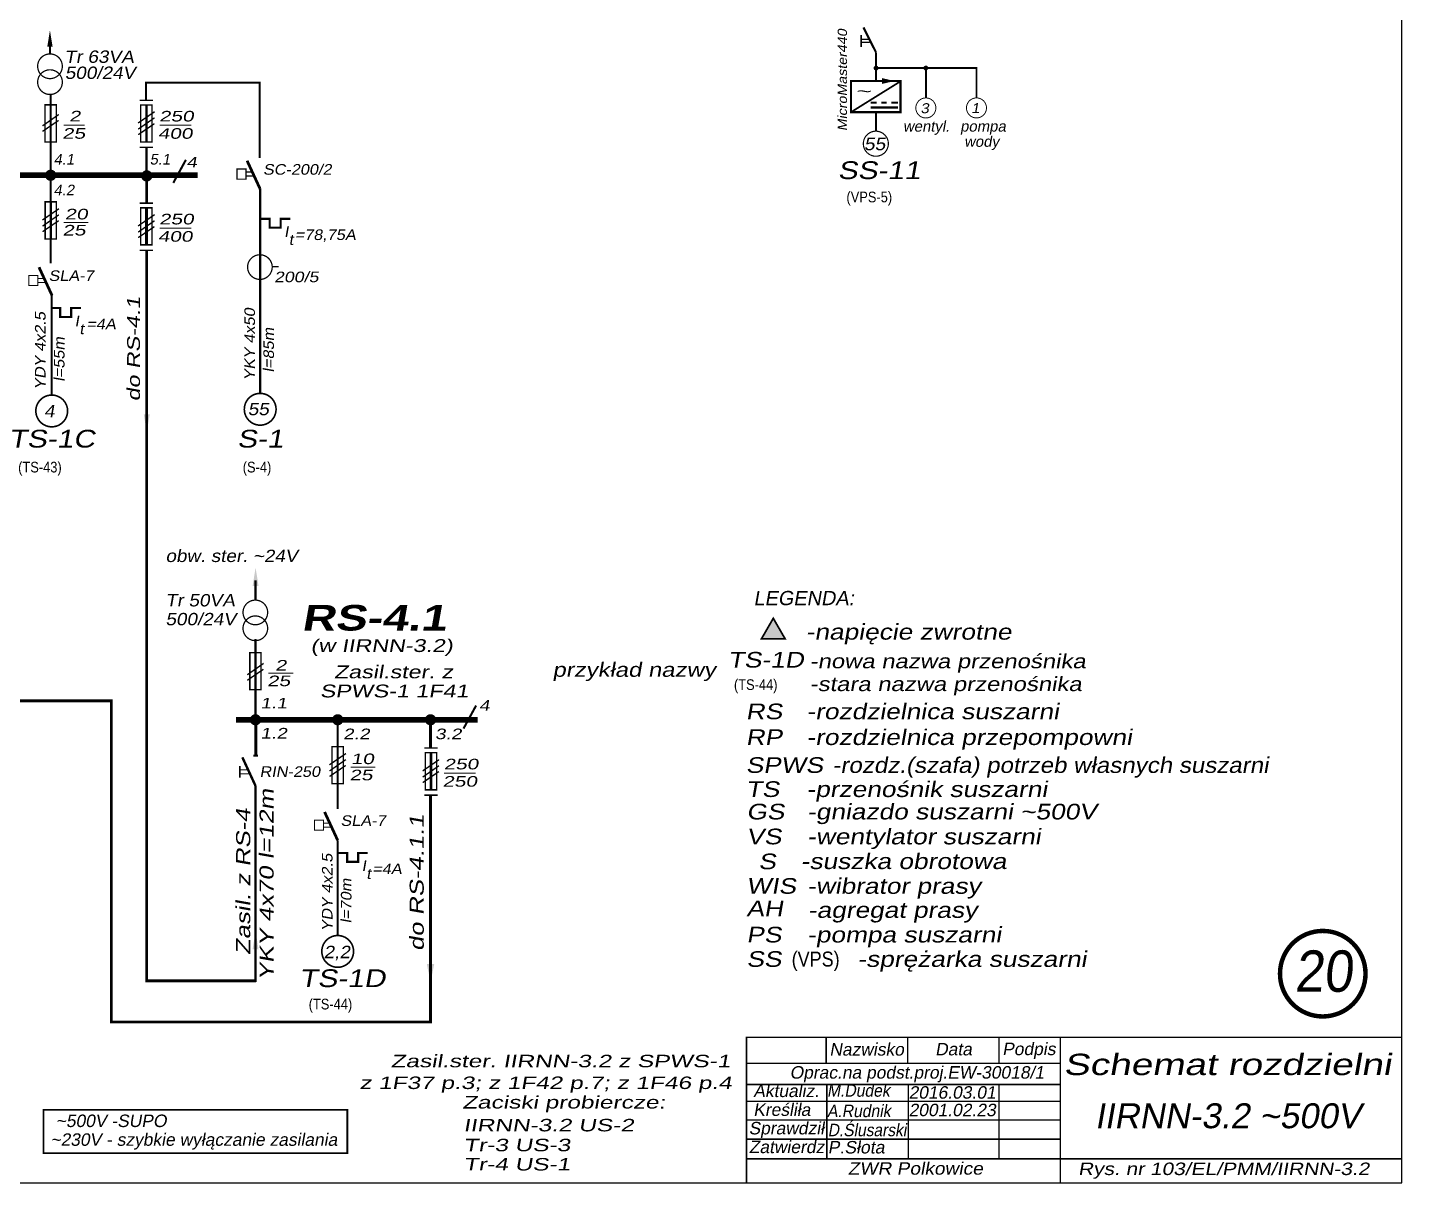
# Model space of a CAD drawing. Header units: millimetres. Extents: x 0 to 840, y -5 to 595.
# Drawn here: x 454 to 840.2, y -0.2 to 324.4 of the extents above; entities that cross this region are included whole.
import ezdxf
from ezdxf.enums import TextEntityAlignment as Align

# ---------------------------------------------------------------- set-up
doc = ezdxf.new("R2010")
doc.units = ezdxf.units.MM
for name, color, linetype in [('LINIA', 1, 'Continuous'), ('LINIE', 4, 'Continuous'), ('napięcie zwrotne', 2, 'Continuous')]:
    doc.layers.add(name, color=color, linetype=linetype)
doc.styles.add('SANSSERIF', font='sas_____.pfb', dxfattribs={"width": 1.1, "oblique": 10, "height": 12})
doc.styles.add('styl1', font='arial.ttf', dxfattribs={"oblique": 10, "height": 3.5})
doc.styles.add('styl2', font='arialbd.ttf', dxfattribs={"width": 0.8, "oblique": 10, "height": 2.8})

msp = doc.modelspace()

# ---------------------------------------------------------------- linework, layer by layer
for p, q in [((840, 0), (840, 590)), ((0, 0), (840, 0))]:
    msp.add_line(p, q)
at = {"color": 7}
for points, const_width in [([(692.27, 317.51), (688.79, 324.46)], 0.6), ([(460.27, 317.01), (460.27, 320.43)], 0.594), ([(690.39, 321.09), (688.08, 321.09)], 0.4), ([(688.15, 322.34), (688.15, 318.96)], 0.5), ([(690.53, 320.31), (688.22, 320.31)], 0.4), ([(692.27, 317.51), (692.27, 309.42)], 0.55), ([(692.27, 313.06), (720.53, 313.06)], 0.55), ([(706.31, 313.06), (706.31, 304.68)], 0.55), ([(720.53, 313.33), (720.53, 304.67)], 0.55), ([(486.96, 308.98), (519.49, 308.98)], 0.594), ([(487.26, 304.02), (487.26, 308.98)], 0.594), ([(519.19, 287.84), (519.19, 309.23)], 0.594), ([(699.14, 309.3), (685.39, 300.74)], 0.495), ([(460.47, 282.95), (460.47, 305.6)], 0.594), ([(489.22, 304.02), (485.51, 304.02)], 0.396), ([(487.38, 292.31), (487.37, 302.71)], 0.594), ([(690.78, 301.98), (698.49, 301.98)], 0.594), ([(690.81, 303.34), (692.52, 303.34)], 0.594), ([(693.8, 303.34), (695.33, 303.34)], 0.594), ([(696.61, 303.34), (698.49, 303.34)], 0.594), ([(458.16, 296.81), (462.74, 300.01)], 0.396), ([(458.16, 295.26), (462.7, 298.36)], 0.396), ([(489.66, 300.8), (485.03, 297.62)], 0.396), ([(485.06, 295.89), (489.64, 299.09)], 0.396), ([(485.06, 294.34), (489.61, 297.44)], 0.396), ([(692.27, 300.67), (692.27, 295.35)], 0.55), ([(464.15, 296.99), (470.01, 296.99)], 0.297), ([(491.05, 296.98), (499.94, 296.98)], 0.297), ([(489.23, 290.8), (485.47, 290.8)], 0.396), ([(487.38, 282.94), (487.38, 290.8)], 0.594), ([(494.91, 280.81), (498.45, 287.28)], 0.594), ([(367.33, 282.95), (501.73, 282.95)], 1.62), ([(460.48, 283.03), (460.48, 258.23)], 0.594), ([(487.45, 275.06), (487.45, 282.95)], 0.792), ([(515.33, 283.87), (517.1, 283.87)], 0.297), ([(517.62, 282.74), (515.33, 282.74)], 0.297), ([(519.31, 279.08), (519.31, 221.67)], 0.594), ([(460.5, 265.08), (460.5, 275.48)], 0.594), ([(489.22, 275.12), (485.51, 275.12)], 0.396), ([(462.79, 273.56), (458.16, 270.38)], 0.396), ([(458.19, 268.66), (462.77, 271.86)], 0.396), ([(458.19, 267.11), (462.74, 270.21)], 0.396), ([(489.66, 271.89), (485.03, 268.71)], 0.396), ([(485.06, 266.98), (489.64, 270.18)], 0.396), ([(487.38, 263.4), (487.37, 273.81)], 0.792), ([(519.31, 270.71), (522.25, 270.71)], 0.594), ([(521.96, 271), (521.96, 267.95)], 0.594), ([(524.76, 270.71), (527.77, 270.71)], 0.594), ([(525.06, 267.95), (525.06, 270.99)], 0.594), ([(464.1, 269.72), (471.09, 269.72)], 0.297), ([(485.06, 265.44), (489.61, 268.53)], 0.396), ([(491.05, 268.07), (499.94, 268.07)], 0.297), ([(521.66, 268.23), (525.35, 268.23)], 0.594), ([(489.23, 261.89), (485.47, 261.89)], 0.396), ([(487.45, 261.89), (487.45, 56.56)], 0.792), ([(522.6, 257.29), (524.53, 257.29)], 0.337), ([(456.88, 253.96), (458.65, 253.96)], 0.297), ([(459.17, 252.82), (456.88, 252.82)], 0.297), ([(460.76, 249.19), (460.76, 221.23)], 0.594), ([(460.48, 245.64), (463.42, 245.64)], 0.594), ([(462.83, 243.15), (466.52, 243.15)], 0.594), ([(463.13, 245.92), (463.13, 242.88)], 0.594), ([(465.93, 245.64), (468.94, 245.64)], 0.594), ([(466.23, 242.88), (466.23, 245.92)], 0.594), ([(518.02, 163.73), (518.02, 169.23)], 0.594), ([(518, 130.03), (518, 152.72)], 0.594), ([(515.69, 142.66), (520.27, 145.86)], 0.396), ([(515.69, 141.11), (520.23, 144.21)], 0.396), ([(521.6, 143.15), (528.59, 143.15)], 0.297), ([(576.43, 127.55), (579.97, 134.02)], 0.594), ([(512.53, 130), (580.37, 130)], 1.62), ([(518.08, 119.65), (518.08, 130.04)], 0.792), ([(541.09, 130.03), (541.09, 104.93)], 0.594), ([(567.18, 122.13), (567.18, 130.03)], 0.792), ([(517.42, 119.94), (518.73, 119.94)], 0.594), ([(543.4, 120.56), (538.77, 117.38)], 0.396), ([(569.15, 122.07), (565.43, 122.07)], 0.396), ([(567.3, 110.36), (567.3, 120.76)], 0.792), ([(513.62, 117.04), (513.62, 113.73)], 0.495), ([(513.58, 115.98), (515.79, 115.98)], 0.297), ([(538.8, 115.66), (543.38, 118.85)], 0.396), ([(538.8, 114.11), (543.35, 117.21)], 0.396), ([(544.71, 116.72), (551.7, 116.72)], 0.297), ([(569.58, 118.84), (564.95, 115.66)], 0.396), ([(564.98, 113.94), (569.56, 117.14)], 0.396), ([(516.31, 114.85), (513.58, 114.85)], 0.297), ([(564.98, 112.39), (569.53, 115.49)], 0.396), ([(570.97, 115.03), (579.86, 115.03)], 0.297), ([(518, 111.49), (518, 56.41)], 0.594), ([(569.15, 108.85), (565.39, 108.85)], 0.396), ([(567.18, 108.98), (567.18, 44.76)], 0.792), ([(537.11, 100.98), (538.88, 100.98)], 0.297), ([(539.4, 99.85), (537.11, 99.85)], 0.297), ([(541.09, 96.19), (541.09, 69.44)], 0.594), ([(541.09, 92.64), (544.03, 92.64)], 0.594), ([(543.74, 92.92), (543.74, 89.88)], 0.594), ([(546.54, 92.64), (549.55, 92.64)], 0.594), ([(546.84, 89.88), (546.84, 92.92)], 0.594), ([(543.44, 90.15), (547.13, 90.15)], 0.594), ([(518.16, 56.73), (487.05, 56.73)], 0.792), ([(678.31, 33.48), (678.31, 40.75)], 0.4), ([(701.19, 33.48), (701.19, 40.75)], 0.4), ([(726.87, 33.48), (726.87, 40.75)], 0.4), ([(655.93, 33.55), (744.06, 33.55)], 0.4), ([(655.93, 27.61), (744.06, 27.61)], 0.4), ([(701.38, 27.61), (701.38, 6.72)], 0.4), ([(726.87, 27.62), (726.87, 6.72)], 0.4), ([(655.93, 22.9), (744.06, 22.9)], 0.4), ([(655.93, 17.64), (744.11, 17.64)], 0.4), ([(655.93, 12.26), (743.99, 12.26)], 0.4)]:
    msp.add_lwpolyline(points, dxfattribs=dict(at, const_width=const_width))
for points, const_width in [([(456.81, 313.56, 1), (463.74, 313.56, 1)], 0.359), ([(456.81, 309.1, 1), (463.74, 309.1, 1)], 0.359), ([(703.49, 301.85, 1), (709.12, 301.85, 1)], 0.264), ([(717.72, 301.86, 1), (723.34, 301.86, 1)], 0.264), ([(688.75, 291.81, 1), (695.78, 291.81, 1)], 0.33), ([(515.78, 257.16, 1), (522.7, 257.16, 1)], 0.358), ([(456.3, 216.76, 1), (465.22, 216.76, 1)], 0.463), ([(514.86, 217.23, 1), (523.78, 217.23, 1)], 0.463), ([(514.5, 160.18, 1), (521.42, 160.18, 1)], 0.359), ([(514.5, 155.72, 1), (521.42, 155.72, 1)], 0.359), ([(536.63, 64.98, 1), (545.55, 64.98, 1)], 0.463), ([(805.79, 58.72, 1), (829.81, 58.72, 1)], 1.25)]:
    msp.add_lwpolyline(points, format="xyb", close=True, dxfattribs=dict(const_width=const_width))
for points, const_width in [([(691.98, 313.06, 1), (692.66, 313.06, 1)], 0.678), ([(705.97, 313.06, 1), (706.65, 313.06, 1)], 0.678), ([(459.64, 282.95, 1), (461.3, 282.95, 1)], 1.5), ([(486.62, 282.77, 1), (488.29, 282.77, 1)], 1.5), ([(516.93, 130.03, 1), (519.08, 130.03, 1)], 0.99), ([(540.02, 130.03, 1), (542.17, 130.03, 1)], 0.99), ([(566.1, 130.03, 1), (568.25, 130.03, 1)], 0.99)]:
    msp.add_lwpolyline(points, format="xyb", close=True, dxfattribs=dict(at, const_width=const_width))
for points, const_width in [([(685.3, 309.42), (699.18, 309.42), (699.18, 300.67), (685.3, 300.67)], 0.594), ([(458.88, 302.73), (462.04, 302.73), (462.04, 292.32), (458.88, 292.32)], 0.396), ([(485.78, 302.71), (488.95, 302.71), (488.95, 292.31), (485.78, 292.31)], 0.396), ([(458.91, 275.48), (462.08, 275.48), (462.08, 265.08), (458.91, 265.08)], 0.396), ([(485.78, 273.81), (488.95, 273.81), (488.95, 263.4), (485.78, 263.4)], 0.396), ([(516.41, 148.91), (519.58, 148.91), (519.58, 138.5), (516.41, 138.5)], 0.396), ([(539.52, 122.48), (542.69, 122.48), (542.69, 112.08), (539.52, 112.08)], 0.396), ([(565.7, 120.76), (568.87, 120.76), (568.87, 110.36), (565.7, 110.36)], 0.396), ([(458.45, 20.51), (543.8, 20.51), (543.8, 8.33), (458.45, 8.33)], 0.5)]:
    msp.add_lwpolyline(points, close=True, dxfattribs=dict(const_width=const_width))
for points, const_width in [([(515.33, 284.7), (515.33, 281.89), (512.81, 281.89), (512.81, 284.7)], 0.297), ([(456.88, 254.78), (456.88, 251.97), (454.36, 251.97), (454.36, 254.78)], 0.297), ([(660.11, 152.73), (666.79, 152.73), (663.45, 158.52)], 0.5), ([(537.11, 101.8), (537.11, 99), (534.59, 99), (534.59, 101.8)], 0.297)]:
    msp.add_lwpolyline(points, close=True, dxfattribs=dict(at, const_width=const_width))
for points in [[(461, 319.09), (460.26, 323.65), (459.52, 319.09)], [(693.98, 308.61), (697.47, 309.39), (693.98, 310.25)], [(486.63, 215.78), (487.45, 210.66), (488.28, 215.78)], [(518.86, 167.62), (518.03, 172.75), (517.2, 167.62)], [(518.85, 65.6), (518.02, 70.73), (517.19, 65.6)], [(566.14, 61.42), (567.18, 56.29), (568.21, 61.42)]]:
    msp.add_solid(points, dxfattribs=at)
at = {"layer": 'LINIA', "color": 7}
for points, const_width in [([(519.31, 279.08), (515.64, 287.04)], 0.792), ([(460.86, 249.16), (457.19, 257.12)], 0.792), ([(518, 111.49), (514.31, 119.49)], 0.693), ([(541.09, 96.19), (537.41, 104.14)], 0.792)]:
    msp.add_lwpolyline(points, dxfattribs=dict(at, const_width=const_width))
at = {"layer": 'LINIE', "color": 7, "const_width": 0.4}
for points in [[(655.73, 40.82), (839.89, 40.82)], [(655.93, 41.02), (655.93, 0)], [(744.06, 40.73), (744.06, 0)], [(678.5, 27.63), (678.5, 6.74)], [(655.93, 6.72), (840, 6.72)]]:
    msp.add_lwpolyline(points, dxfattribs=at)
at = {"layer": 'napięcie zwrotne', "color": 7}
for points, const_width in [([(477.9, 135.34), (387.36, 135.34)], 0.808), ([(477.51, 44.79), (477.51, 135.79)], 0.792), ([(477.51, 45.15), (567.52, 45.15)], 0.792)]:
    msp.add_lwpolyline(points, dxfattribs=dict(at, const_width=const_width))
at = {"layer": 'napięcie zwrotne', "color": 2}
msp.add_solid([(660.14, 152.73), (666.83, 152.73), (663.49, 158.52)], dxfattribs=at)

# ---------------------------------------------------------------- texts
at = {"color": 7, "style": 'styl1', "oblique": 10}
for s, height, width, p in [('MicroMaster440', 2.6, 1.1, (684.15, 295.35)), ('do RS-4.1', 3.6, 1.3, (485.55, 219.46)), ('YDY 4x2.5', 2.97, 1.1, (459.03, 222.74)), ('YDY 4x2.5', 2.97, 1.1, (459.03, 222.72)), ('YKY 4x50', 2.97, 1.1, (517.86, 225.31)), ('l=85m', 2.97, 1.1, (523.19, 227.56)), ('l=55m', 2.97, 1.1, (464.36, 224.96)), ('YKY 4x70 l=12m', 3.96, 1.3, (523.1, 56.87)), ('Zasil. z RS-4', 3.96, 1.3, (516.52, 63.99)), ('do RS-4.1.1', 3.96, 1.3, (565.27, 65.1)), ('YDY 4x2.5', 2.97, 1.1, (539.64, 70.61)), ('l=70m', 2.97, 1.1, (544.97, 72.86))]:
    msp.add_text(s, height=height, rotation=90, dxfattribs=dict(at, width=width)).set_placement(p)
at = {"color": 7}
for s, height, style, oblique, width, p in [('Tr 63VA', 3.465, 'styl1', 10, 1.1, (464.3, 314.52)), ('500/24V', 3.465, 'styl1', 10, 1.1, (464.44, 310)), ('~', 2.97, 'styl1', 10, 1.8, (686.57, 305.1)), ('3', 2.8, 'styl1', 10, 1.1, (704.79, 300.38)), ('1', 2.8, 'styl1', 10, 1.1, (719.02, 300.4)), ('2', 2.97, 'styl1', 10, 1.4, (465.66, 298.07)), ('250', 2.97, 'styl1', 10, 1.4, (490.97, 298.05)), ('25', 2.97, 'styl1', 10, 1.4, (463.73, 293.21)), ('400', 2.97, 'styl1', 10, 1.4, (490.63, 293.2)), ('55', 3.5, 'styl1', 10, 1.1, (688.92, 289.98)), ('4', 2.97, 'styl1', 10, 1.3, (498.57, 285.13)), ('SC-200/2', 2.97, 'styl1', 10, 1.1, (520.11, 283.11)), ('20', 2.97, 'styl1', 10, 1.4, (464.43, 270.55)), ('250', 2.97, 'styl1', 10, 1.4, (490.97, 269.15)), ('25', 2.97, 'styl1', 10, 1.4, (463.82, 266.03)), ('400', 2.97, 'styl1', 10, 1.4, (490.63, 264.29)), ('I', 2.97, 'styl1', 10, 1.1, (526.02, 265.62)), ('=78,75A', 2.97, 'styl1', 10, 1.1, (529.05, 264.76)), ('t', 2.97, 'styl1', 10, 1.1, (527.34, 263.41)), ('SLA-7', 2.97, 'styl1', 10, 1.1, (459.87, 253.26)), ('200/5', 2.97, 'styl1', 10, 1.2, (523.26, 252.91)), ('I', 2.97, 'styl1', 10, 1.1, (467.18, 240.55)), ('t', 2.97, 'styl1', 10, 1.1, (468.51, 238.33)), ('=4A', 2.97, 'styl1', 10, 1.1, (470.53, 239.69)), ('4', 3.47, 'styl1', 10, 1.1, (458.6, 214.98)), ('55', 3.465, 'styl1', 10, 1.1, (515.84, 215.56)), ('obw. ster. ~24V', 3.465, 'styl1', 10, 1.1, (492.72, 174.33)), ('Tr 50VA', 3.465, 'styl1', 10, 1.1, (492.68, 161.86)), ('RS-4.1', 7.2, 'styl2', 10, 1.3, (530.88, 155.08)), ('500/24V', 3.465, 'styl1', 10, 1.1, (492.72, 156.57)), ('-napięcie zwrotne', 4.4, 'styl1', 10, 1.2, (672.55, 152.53)), ('(w IIRNN-3.2)', 3.6, 'styl1', 10, 1.3, (533.47, 149.06)), ('2', 2.97, 'styl1', 10, 1.4, (523.54, 143.84)), ('-nowa nazwa przenośnika', 4, 'styl1', 10, 1.2, (673.67, 144.49)), ('Zasil.ster. z ', 3.6, 'styl1', 10, 1.3, (540.06, 141.68)), ('przykład nazwy', 4, 'styl1', 10, 1.2, (601.43, 142.09)), ('25', 2.97, 'styl1', 10, 1.4, (521.31, 139.46)), ('-stara nazwa przenośnika', 4, 'styl1', 10, 1.2, (673.67, 138.08)), ('1.1', 2.97, 'styl1', 10, 1.3, (519.4, 133.21)), ('4', 2.97, 'styl1', 10, 1.3, (580.79, 132.57)), ('RS', 4.4, 'styl1', 10, 1.2, (655.73, 130.18)), ('-rozdzielnica suszarni', 4.4, 'styl1', 10, 1.2, (672.76, 130.17)), ('1.2', 2.97, 'styl1', 10, 1.3, (519.4, 124.77)), ('2.2', 2.97, 'styl1', 10, 1.3, (542.64, 124.58)), ('3.2', 2.97, 'styl1', 10, 1.3, (568.43, 124.58)), ('-rozdzielnica przepompowni', 4.4, 'styl1', 10, 1.2, (672.76, 122.94)), ('RP', 4.4, 'styl1', 10, 1.2, (655.73, 122.95)), ('10', 2.97, 'styl1', 10, 1.4, (544.82, 117.57)), ('RIN-250', 2.97, 'styl1', 10, 1.1, (519.16, 113.98)), ('25', 2.97, 'styl1', 10, 1.4, (544.43, 113.03)), ('250', 2.97, 'styl1', 10, 1.4, (570.92, 116.1)), ('-rozdz.(szafa) potrzeb własnych suszarni', 4.4, 'styl1', 10, 1.1, (680.04, 115.1)), ('250', 2.97, 'styl1', 10, 1.4, (570.56, 111.24)), ('TS', 4.4, 'styl1', 10, 1.2, (655.73, 108.35)), ('-przenośnik suszarni', 4.4, 'styl1', 10, 1.2, (672.76, 108.33)), ('GS', 4.4, 'styl1', 10, 1.2, (655.91, 102.04)), ('-gniazdo suszarni ~500V', 4.4, 'styl1', 10, 1.2, (672.94, 102.03)), ('SLA-7', 2.97, 'styl1', 10, 1.1, (541.88, 100.22)), ('VS', 4.4, 'styl1', 10, 1.2, (655.91, 95.05)), ('-wentylator suszarni', 4.4, 'styl1', 10, 1.2, (672.94, 95.04)), ('-suszka obrotowa', 4.4, 'styl1', 10, 1.2, (671.13, 88.1)), ('I', 2.97, 'styl1', 10, 1.1, (547.8, 87.55)), ('=4A', 2.97, 'styl1', 10, 1.1, (550.83, 86.69)), ('S', 4.4, 'styl1', 10, 1.2, (659.26, 88.05)), ('t', 2.97, 'styl1', 10, 1.1, (549.12, 85.33)), ('WIS', 4.4, 'styl1', 10, 1.2, (655.91, 81.16)), ('-wibrator prasy', 4.4, 'styl1', 10, 1.2, (672.94, 81.15)), ('AH', 4.4, 'styl1', 10, 1.2, (655.91, 74.86)), ('-agregat prasy', 4.4, 'styl1', 10, 1.2, (673.16, 74.4)), ('PS', 4.4, 'styl1', 10, 1.2, (655.91, 67.49)), ('-pompa suszarni', 4.4, 'styl1', 10, 1.2, (672.94, 67.48)), ('2,2', 3.465, 'styl1', 10, 1.1, (537.16, 63.08)), ('-sprężarka suszarni', 4.4, 'styl1', 10, 1.2, (687.06, 60.63)), ('20', 11.624, 'SANSSERIF', 6, 0.9, (809.86, 53.63)), (' z 1F37 p.3; z 1F42 p.7; z 1F46 p.4 ', 3.5, 'styl1', 10, 1.4, (545.28, 26.33)), ('M.Dudek', 3.5, 'styl1', 10, 0.9, (678.55, 24.17)), ('Zaciski probiercze:', 3.5, 'styl1', 10, 1.4, (576.09, 20.86)), ('A.Rudnik', 3.5, 'styl1', 10, 0.9, (678.55, 18.43)), ('IIRNN-3.2 US-2', 3.5, 'styl1', 10, 1.4, (576.4, 14.44)), ('Tr-3 US-3', 3.5, 'styl1', 10, 1.4, (576.4, 8.85)), ('Tr-4 US-1', 3.5, 'styl1', 10, 1.4, (576.4, 3.45)), ('ZWR Polkowice', 3.5, 'styl1', 10, 1.1, (684.39, 2.28)), (' Rys. nr 103/EL/PMM/IIRNN-3.2', 3.5, 'styl1', 10, 1.2, (747.44, 2.17))]:
    msp.add_text(s, height=height, dxfattribs=dict(at, style=style, oblique=oblique, width=width)).set_placement(p)
at = {"color": 7, "style": 'styl1', "oblique": 10}
for s, height, p in [('wentyl.', 3, (699.89, 295.2)), ('pompa', 3, (715.96, 295.21)), ('wody', 3, (717.08, 290.94)), ('4.1', 2.97, (461.31, 285.95)), ('5.1', 2.97, (488.29, 285.95)), ('4.2', 2.97, (461.29, 277.32)), ('LEGENDA:', 4, (657.9, 162.21)), ('Nazwisko', 3.5, (679.22, 35.72)), ('Data', 3.5, (708.92, 35.78)), ('Podpis', 3.5, (727.77, 35.84)), ('Oprac.na podst.proj.EW-30018/1', 3.5, (668.06, 29.25)), ('Aktualiz.', 3.5, (657.84, 24.07)), ('2016.03.01', 3.5, (701.48, 23.62)), ('Kreśliła', 3.5, (657.84, 18.78)), ('2001.02.23', 3.5, (701.48, 18.7)), ('~500V -SUPO', 3.5, (461.89, 15.65)), ('Sprawdził', 3.5, (656.52, 13.59)), ('~230V - szybkie wyłączanie zasilania', 3.5, (460.4, 10.38)), ('Zatwierdz.', 3.5, (656.57, 8.32))]:
    msp.add_text(s, height=height, dxfattribs=at).set_placement(p)
at = {"color": 6, "style": 'styl1', "oblique": 10}
for s, height, width, p in [('SS-11', 5, 1.2, (681.53, 281.87)), ('TS-1C', 5, 1.2, (448.65, 206.47)), ('S-1', 5, 1.2, (512.82, 206.47)), ('TS-1D', 4.4, 1.2, (650.71, 144.68)), ('SPWS-1 1F41', 3.6, 1.3, (536.08, 136.31)), ('SS', 4.4, 1.2, (655.91, 60.64)), ('TS-1D', 5, 1.2, (530.27, 54.95)), ('Zasil.ster. IIRNN-3.2 z SPWS-1 ', 3.5, 1.4, (555.98, 32.44))]:
    msp.add_text(s, height=height, dxfattribs=dict(at, width=width)).set_placement(p)
at = {"color": 7, "lineweight": 30, "width": 0.9}
for s, height, p in [('(VPS-5)', 3, (684, 275.35)), ('(TS-43)', 3, (451.33, 199.48)), ('(S-4)', 3, (514.42, 199.48)), ('(TS-44)', 3, (652.4, 138.4)), ('(VPS)', 4.2, (668.61, 60.73)), ('(TS-44)', 3, (532.94, 48.68))]:
    msp.add_text(s, height=height, dxfattribs=at).set_placement(p)
at = {"style": 'styl1', "oblique": 10, "width": 1.2}
msp.add_text('SPWS', height=4.4, dxfattribs=at).set_placement((655.73, 115.11))
at = {"color": 7, "style": 'styl1', "oblique": 10, "width": 1.3}
msp.add_text('Schemat rozdzielni', height=6, dxfattribs=at).set_placement((744.97, 36.24), align=Align.TOP_LEFT)
at = {"color": 7, "style": 'styl1', "oblique": 10}
msp.add_text('IIRNN-3.2 ~500V', height=7, dxfattribs=at).set_placement((753.76, 22.32), align=Align.TOP_LEFT)
for s, width, p, p2 in [('D.Ślusarski', 0.891542, (678.76, 13.07), (700.8, 13.07)), ('P.Słota', 1.010844, (678.76, 8.23), (694.69, 8.23))]:
    msp.add_text(s, height=3.5, dxfattribs=dict(at, width=width)).set_placement(p, p2, align=Align.FIT)

doc.saveas('drawing.dxf')
